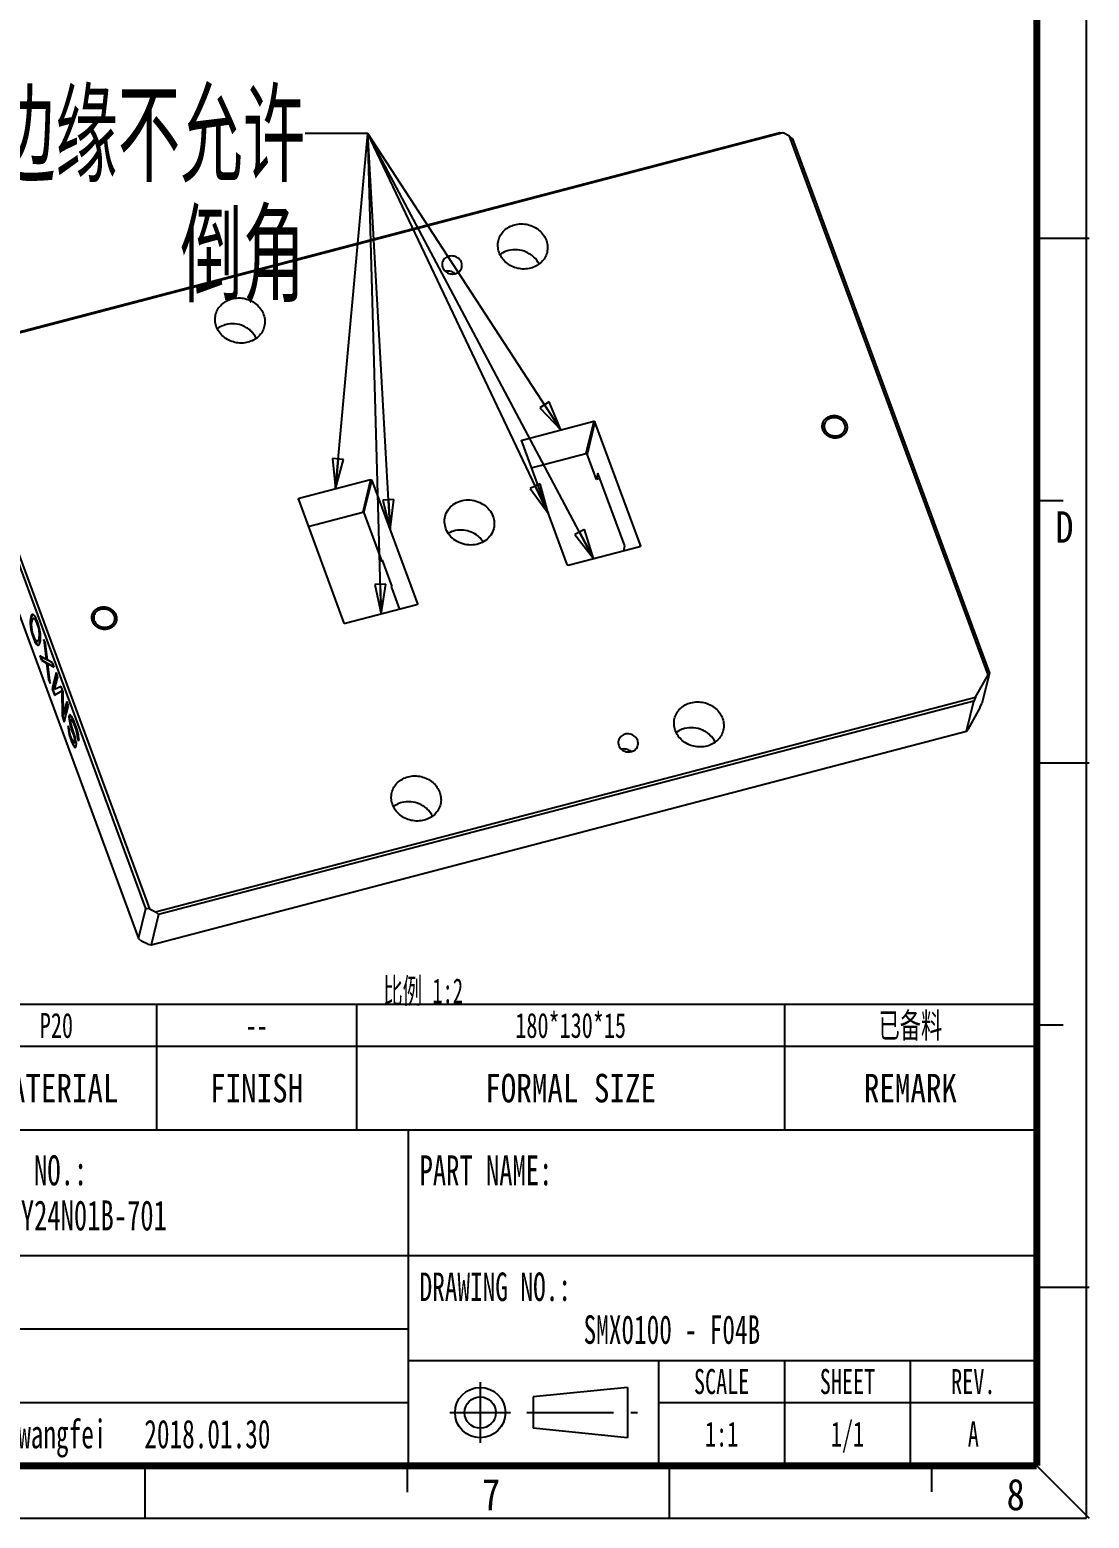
# Model space of a CAD drawing. Header units: millimetres. Extents: x 12 to 416, y 8 to 293.
# Drawn here: x 309.8 to 415.6, y 8.1 to 156.8 of the extents above; entities that cross this region are included whole.
import ezdxf

# ---------------------------------------------------------------- set-up
doc = ezdxf.new("R2010")
doc.units = ezdxf.units.MM
doc.header["$LTSCALE"] = 23.1
doc.linetypes.add('CENTER', pattern=[0.6, 0.375, -0.075, 0.075, -0.075])
doc.layers.get('0').update_dxf_attribs({"linetype": 'CONTINUOUS'})
doc.layers.add('DEFAULT_1', color=7, linetype='CENTER')
doc.layers.add('NOTE', color=7, linetype='CONTINUOUS')
doc.styles.get("Standard").update_dxf_attribs({"font": 'txt', "width": 0.6})
doc.styles.add('TEXTSTYLE_3', font='txt', dxfattribs={"width": 0.65})
doc.styles.add('TEXTSTYLE_4', font='txt', dxfattribs={"width": 0.8})
doc.styles.add('TEXTSTYLE_5', font='txt', dxfattribs={"width": 0.85})
doc.dimstyles.get("Standard").update_dxf_attribs({"dimtxt": 2.5, "dimasz": 3, "dimexe": 1.75, "dimexo": 0.875, "dimtad": 1, "dimdec": 3, "dimzin": 0, "dimdsep": 46, "dimtxsty": 'STANDARD', "dimblk": 'CLOSED', "dimblk1": 'CLOSED', "dimblk2": 'CLOSED', "dimcen": 0.09, "dimadec": 0, "dimazin": 0, "dimtol": 1, "dimtp": 0.001, "dimtm": 0.001, "dimtfac": 1, "dimtdec": 3, "dimtofl": 0, "dimtmove": 0, "dimatfit": 3, "dimldrblk": 'CLOSED', "dimfxl": 1, "dimtolj": 1, "dimtzin": 0, "dimarcsym": 0})

# ---------------------------------------------------------------- blocks, each defined once
blk = doc.blocks.new('*T42')
at = {"color": 2, "linetype": 'Continuous', "const_width": 0.2}
for points in [[(185.555, 46.06), (-0.1, 46.06)], [(0, 0), (0, 46.06)], [(10.58, 33.52), (10.58, 46.06)], [(23.18, 33.52), (23.18, 46.06)], [(66.18, 33.52), (66.18, 46.06)], [(77.58, 0), (77.58, 46.06)], [(97.58, 33.52), (97.58, 46.06)], [(117.58, 33.52), (117.58, 46.06)], [(160.315, 33.52), (160.315, 46.06)], [(185.455, 0), (185.455, 46.06)], [(185.455, 41.87), (0, 41.87)], [(185.455, 33.52), (0, 33.52)], [(30.36, 0), (30.36, 33.52)], [(54.89, 0), (54.89, 33.52)], [(122.72, 0), (122.72, 33.52)], [(77.58, 25.12), (30.36, 25.12)], [(185.455, 20.95), (77.58, 20.95)], [(77.58, 16.79), (30.36, 16.79)], [(122.72, 13.62), (77.58, 13.62)], [(185.455, 10.48), (122.72, 10.48)], [(147.745, 0), (147.745, 10.48)], [(160.315, 0), (160.315, 10.48)], [(172.885, 0), (172.885, 10.48)], [(77.58, 8.4), (30.36, 8.4)], [(122.72, 6.29), (77.58, 6.29)], [(185.455, 6.29), (147.745, 6.29)], [(185.555, 0), (-0.1, 0)]]:
    blk.add_lwpolyline(points, dxfattribs=at)
at = {"layer": 'NOTE', "color": 2, "linetype": 'Continuous', "line_spacing_factor": 0.9}
for s, insert, char_height, width, attachment_point, style in [('1', (5.29, 45.215), 2.5, 3.25, 2, 'TEXTSTYLE_3'), ('F04B', (16.88, 45.215), 2.5, 13, 2, 'TEXTSTYLE_3'), ('母模板', (44.68, 45.215), 2.5, 12, 2, 'TEXTSTYLE_4'), ('1', (71.88, 45.215), 2.5, 3.25, 2, 'TEXTSTYLE_3'), ('P20', (87.58, 45.215), 2.5, 9.75, 2, 'TEXTSTYLE_3'), ('180*130*15', (138.9475, 45.215), 2.5, 32.5, 2, 'TEXTSTYLE_3'), ('已备料 ', (172.885, 45.215), 2.5, 13, 2, 'TEXTSTYLE_3'), ('--', (107.58, 45.215), 2.5, 6.5, 2, 'TEXTSTYLE_3'), ('IT.', (5.29, 39.12), 2.85, 13.68, 2, 'TEXTSTYLE_4'), ('NO.', (16.88, 39.12), 2.85, 13.68, 2, 'TEXTSTYLE_4'), ('WORKPIECE NAME', (44.68, 39.12), 2.85, 63.84, 2, 'TEXTSTYLE_4'), ('QTY', (71.88, 39.12), 2.85, 13.68, 2, 'TEXTSTYLE_4'), ('MATERIAL', (87.58, 39.12), 2.85, 36.48, 2, 'TEXTSTYLE_4'), ('FINISH', (107.58, 39.12), 2.85, 27.36, 2, 'TEXTSTYLE_4'), ('FORMAL SIZE', (138.9475, 39.12), 2.85, 50.16, 2, 'TEXTSTYLE_4'), ('REMARK', (172.885, 39.12), 2.85, 27.36, 2, 'TEXTSTYLE_4'), ('PART NO.:\\P    Y24N01B-701 ', (78.7175, 30.985), 3, 62.4, 1, 'TEXTSTYLE_3'), ('PART NAME:  \\P    ', (123.8575, 30.985), 3, 46.8, 1, 'TEXTSTYLE_3'), ('APPD:  ', (78.7175, 18.535), 2.5, 22.75, 1, 'TEXTSTYLE_3'), ('DRAWING NO.:\\P             SMX0100 - F04B', (123.8575, 19.2775), 2.85, 100.035, 1, 'TEXTSTYLE_3'), (' \\P \\P \\P \\P \\P \\P \\P \\P \\PTHESE DRAWINGS AND SPECIFICATIONS\\P       ARE THE PROPERTY OF\\P      AMPHENOL CORPORATION\\P  AND SHALL NOT BE REPRODUCED OR\\P COPIED OR USED AS THE BASIS FOR\\PTHE MANUFACTURE OR SALE OF APPARATUS\\PWITHOUT THE WRITTEN PERMISSION OF\\P      AMPHENOL CORPORATION. ', (1.1375, 31.77), 1.2, 56.16, 1, 'TEXTSTYLE_3'), ('CHKD:', (78.7175, 11.205), 2.5, 16.25, 1, 'TEXTSTYLE_3'), ('SCALE', (154.03, 9.635), 2.5, 16.25, 2, 'TEXTSTYLE_3'), ('SHEET', (166.6, 9.635), 2.5, 16.25, 2, 'TEXTSTYLE_3'), ('REV.', (179.17, 9.635), 2.5, 13, 2, 'TEXTSTYLE_3'), ('DR: wangfei   2018.01.30', (78.7175, 4.57), 2.85, 88.92, 1, 'TEXTSTYLE_3'), ('1/1', (166.6, 4.395), 2.5, 9.75, 2, 'TEXTSTYLE_3'), ('1:1', (154.03, 4.395), 2.5, 9.75, 2, 'TEXTSTYLE_3'), ('A', (179.17, 4.395), 2.5, 3.25, 2, 'TEXTSTYLE_3')]:
    blk.add_mtext(s, dxfattribs=dict(at, insert=insert, char_height=char_height, width=width, attachment_point=attachment_point, style=style))
blk = doc.blocks.new('_CLOSED')
at = {"color": 0, "linetype": 'ByBlock'}
for p, q in [((0, 0), (-1, 0.183)), ((-1, 0.183), (-1, -0.183)), ((-1, -0.183), (0, 0)), ((-1, 0), (0, 0))]:
    blk.add_line(p, q, dxfattribs=at)

msp = doc.modelspace()

# ---------------------------------------------------------------- linework, layer by layer
at = {"color": 7, "linetype": 'Continuous'}
for p, q in [((415.3445, 8.0571), (415.3445, 293.0561)), ((385.0382, 146.4414), (301.7155, 124.6176)), ((301.8444, 124.7886), (384.6964, 146.4891)), ((384.6964, 146.4891), (385.0382, 146.4414)), ((385.669, 146.1307), (385.0382, 146.4414)), ((405.5064, 92.3066), (385.669, 146.1307)), ((385.669, 146.1307), (385.9579, 145.8676)), ((385.9579, 145.8676), (405.6353, 92.4776)), ((415.6072, 135.8892), (410.3683, 135.8892)), ((321.3802, 68.9817), (301.2228, 123.6738)), ((301.4047, 124.0602), (321.722, 68.934)), ((300.4819, 120.6586), (320.6393, 65.9665)), ((358.9569, 115.7643), (366.1123, 117.6384)), ((366.1123, 117.6384), (365.3185, 114.4079)), ((366.2385, 117.5763), (365.4446, 114.3457)), ((370.7819, 105.2489), (366.2385, 117.5763)), ((358.8948, 115.6528), (358.8918, 115.7013)), ((358.8948, 115.6528), (363.4382, 103.3254)), ((358.9156, 115.5963), (358.9569, 115.7643)), ((359.8787, 112.9831), (365.3185, 114.4079)), ((366.3725, 111.8281), (365.4446, 114.3457)), ((343.8267, 111.8014), (336.6713, 109.9273)), ((343.8267, 111.8014), (343.0328, 108.5708)), ((343.159, 108.5087), (343.9528, 111.7393)), ((343.9528, 111.7393), (348.4962, 99.4118)), ((366.5313, 112.4743), (366.3725, 111.8281)), ((366.7345, 111.923), (366.3725, 111.8281)), ((369.2189, 105.1821), (366.5313, 112.4743)), ((336.6091, 109.8158), (336.6062, 109.8642)), ((336.6091, 109.8158), (341.1525, 97.4884)), ((336.63, 109.7592), (336.6713, 109.9273)), ((337.5931, 107.1461), (343.0328, 108.5708)), ((412.9878, 109.6945), (410.3683, 109.6945)), ((343.159, 108.5087), (344.9507, 103.6471)), ((363.5643, 103.2632), (370.7197, 105.1374)), ((369.1039, 104.7142), (369.2189, 105.1821)), ((370.76, 105.16), (370.7819, 105.2489)), ((370.7819, 105.2489), (370.7848, 105.2004)), ((344.9507, 103.6471), (344.9772, 103.7548)), ((345.0019, 103.6605), (344.9507, 103.6471)), ((344.9772, 103.7548), (345.9371, 101.1504)), ((345.9106, 101.0428), (345.9371, 101.1504)), ((345.9106, 101.0428), (346.7184, 98.851)), ((309.9213, 98.1963), (309.8443, 97.8829)), ((309.9684, 98.2086), (309.8914, 97.8952)), ((309.9895, 98.3017), (309.9213, 98.1963)), ((309.9213, 98.1963), (309.9684, 98.2086)), ((310.0365, 98.314), (309.9684, 98.2086)), ((310.0405, 98.3375), (309.9895, 98.3017)), ((310.0502, 98.3236), (310.0365, 98.314)), ((310.1254, 98.3393), (310.0405, 98.3375)), ((310.227, 98.2376), (310.1254, 98.3393)), ((310.3793, 97.9985), (310.227, 98.2376)), ((348.4341, 99.3003), (341.2787, 97.4262)), ((348.4962, 99.4118), (348.4744, 99.323)), ((348.4962, 99.4118), (348.4992, 99.3634)), ((309.8269, 97.64), (309.8265, 97.4668)), ((309.8265, 97.4668), (309.8736, 97.4791)), ((309.8265, 97.4668), (309.8429, 97.19)), ((309.8443, 97.8829), (309.8269, 97.64)), ((309.8269, 97.64), (309.8739, 97.6523)), ((309.8429, 97.19), (309.89, 97.2024)), ((309.8429, 97.19), (309.8933, 96.8794)), ((309.8443, 97.8829), (309.8914, 97.8952)), ((309.8739, 97.6523), (309.8736, 97.4791)), ((309.8736, 97.4791), (309.89, 97.2024)), ((309.8914, 97.8952), (309.8739, 97.6523)), ((309.89, 97.2024), (309.9403, 96.8917)), ((309.8933, 96.8794), (309.9403, 96.8917)), ((309.8933, 96.8794), (309.9942, 96.4313)), ((309.9403, 96.8917), (310.0413, 96.4436)), ((309.9535, 97.2964), (309.9795, 97.5741)), ((310.0035, 96.8125), (309.9535, 97.2964)), ((309.9795, 97.5741), (310.0394, 97.8178)), ((310.0623, 96.5367), (310.0035, 96.8125)), ((310.0394, 97.8178), (310.1161, 97.9581)), ((310.1161, 97.9581), (310.1632, 97.9704)), ((310.1161, 97.9581), (310.2688, 97.8921)), ((310.1632, 97.9704), (310.3158, 97.9045)), ((310.2688, 97.8921), (310.3158, 97.9045)), ((310.2688, 97.8921), (310.3619, 97.7556)), ((310.3158, 97.9045), (310.409, 97.7679)), ((310.3619, 97.7556), (310.409, 97.7679)), ((310.3619, 97.7556), (310.4971, 97.4468)), ((310.5399, 97.6209), (310.3793, 97.9985)), ((310.409, 97.7679), (310.5442, 97.4591)), ((310.4971, 97.4468), (310.5442, 97.4591)), ((310.4971, 97.4468), (310.6152, 97.0683)), ((310.6833, 97.1737), (310.5399, 97.6209)), ((310.5442, 97.4591), (310.6623, 97.0807)), ((310.6152, 97.0683), (310.6623, 97.0807)), ((310.6152, 97.0683), (310.6741, 96.7925)), ((310.6623, 97.0807), (310.7211, 96.8048)), ((310.6741, 96.7925), (310.7211, 96.8048)), ((310.6741, 96.7925), (310.724, 96.3086)), ((310.7843, 96.7256), (310.6833, 97.1737)), ((310.7211, 96.8048), (310.7711, 96.321)), ((310.8346, 96.415), (310.7843, 96.7256)), ((309.9942, 96.4313), (310.0413, 96.4436)), ((309.9942, 96.4313), (310.1376, 95.9841)), ((310.0413, 96.4436), (310.1847, 95.9964)), ((310.1804, 96.1582), (310.0623, 96.5367)), ((310.1376, 95.9841), (310.1847, 95.9964)), ((310.1376, 95.9841), (310.2982, 95.6066)), ((310.3156, 95.8494), (310.1804, 96.1582)), ((310.1847, 95.9964), (310.3453, 95.6189)), ((310.2982, 95.6066), (310.3453, 95.6189)), ((310.2982, 95.6066), (310.4505, 95.3674)), ((310.4088, 95.7129), (310.3156, 95.8494)), ((310.3453, 95.6189), (310.4976, 95.3797)), ((310.5614, 95.6469), (310.4088, 95.7129)), ((310.4505, 95.3674), (310.4976, 95.3797)), ((310.4505, 95.3674), (310.5522, 95.2657)), ((310.4976, 95.3797), (310.5993, 95.278)), ((310.5522, 95.2657), (310.6371, 95.2675)), ((310.6381, 95.7872), (310.5614, 95.6469)), ((310.5614, 95.6469), (310.6085, 95.6593)), ((310.5993, 95.278), (310.6368, 95.2788)), ((310.6852, 95.7995), (310.6085, 95.6593)), ((310.6371, 95.2675), (310.6881, 95.3033)), ((310.698, 96.0309), (310.6381, 95.7872)), ((310.6381, 95.7872), (310.6852, 95.7995)), ((310.7451, 96.0433), (310.6852, 95.7995)), ((310.6881, 95.3033), (310.7562, 95.4087)), ((310.724, 96.3086), (310.698, 96.0309)), ((310.698, 96.0309), (310.7451, 96.0433)), ((310.724, 96.3086), (310.7711, 96.321)), ((310.7711, 96.321), (310.7451, 96.0433)), ((310.7562, 95.4087), (310.8332, 95.7221)), ((310.8332, 95.7221), (310.8507, 95.965)), ((310.851, 96.1382), (310.8346, 96.415)), ((310.8507, 95.965), (310.851, 96.1382)), ((311.3504, 95.4217), (311.1985, 95.834)), ((311.1985, 95.834), (311.4237, 93.8298)), ((311.2682, 95.6449), (311.4708, 93.8422)), ((311.5425, 93.7978), (311.3504, 95.4217)), ((310.7962, 94.1972), (310.9482, 93.7848)), ((311.4237, 93.8298), (310.7962, 94.1972)), ((310.8621, 94.1587), (310.9953, 93.7972)), ((310.9482, 93.7848), (310.9953, 93.7972)), ((310.9482, 93.7848), (311.4654, 93.4843)), ((310.9953, 93.7972), (311.5125, 93.4967)), ((311.4237, 93.8298), (311.4708, 93.8422)), ((312.0597, 93.4973), (311.5425, 93.7978)), ((311.4654, 93.4843), (311.5125, 93.4967)), ((311.4654, 93.4843), (311.6575, 91.8605)), ((311.5125, 93.4967), (311.7045, 91.8728)), ((311.5757, 93.4175), (311.6227, 93.4298)), ((311.8094, 91.4481), (311.5757, 93.4175)), ((311.5757, 93.4175), (312.2117, 93.0849)), ((311.6227, 93.4298), (312.1948, 93.1307)), ((312.4143, 92.5351), (312.0121, 90.8983)), ((312.4407, 92.4634), (312.0591, 90.9106)), ((312.2117, 93.0849), (312.0597, 93.4973)), ((312.5663, 92.1228), (312.4143, 92.5351)), ((404.2633, 90.0772), (405.5064, 92.3066)), ((405.6353, 92.4776), (404.8944, 89.4624)), ((405.6353, 92.4776), (405.5064, 92.3066)), ((311.6575, 91.8605), (311.7045, 91.8728)), ((311.6575, 91.8605), (311.8094, 91.4481)), ((311.7045, 91.8728), (311.7849, 91.6547)), ((312.0121, 90.8983), (312.0591, 90.9106)), ((312.0121, 90.8983), (312.24, 90.2798)), ((312.0591, 90.9106), (312.2825, 90.3046)), ((312.24, 90.2798), (312.9794, 90.7116)), ((312.2496, 90.8342), (312.5663, 92.1228)), ((312.9209, 91.1606), (312.2496, 90.8342)), ((313.1235, 90.6108), (312.9209, 91.1606)), ((312.9794, 90.7116), (313.0265, 90.7239)), ((312.9794, 90.7116), (312.9999, 88.2179)), ((313.0265, 90.7239), (313.047, 88.2303)), ((313.1615, 88.36), (313.1235, 90.6108)), ((313.4782, 89.6486), (313.1615, 88.36)), ((313.5046, 89.5769), (313.2086, 88.3724)), ((313.2279, 87.5994), (313.6301, 89.2362)), ((313.6301, 89.2362), (313.4782, 89.6486)), ((322.3528, 68.6232), (404.2633, 90.0772)), ((404.0814, 89.6908), (322.6417, 68.3602)), ((403.3405, 86.6756), (404.0814, 89.6908)), ((404.2633, 90.0772), (404.0814, 89.6908)), ((404.7125, 89.076), (404.8944, 89.4624)), ((312.9999, 88.2179), (313.047, 88.2303)), ((312.9999, 88.2179), (313.2279, 87.5994)), ((313.047, 88.2303), (313.2486, 87.6834)), ((313.1615, 88.36), (313.2086, 88.3724)), ((313.7386, 88.3033), (313.6959, 88.1292)), ((313.6959, 88.1292), (313.7429, 88.1415)), ((313.6959, 88.1292), (313.7123, 87.8524)), ((313.7123, 87.8524), (313.7594, 87.8648)), ((313.7123, 87.8524), (313.7794, 87.4382)), ((313.8235, 88.3052), (313.7386, 88.3033)), ((313.7802, 88.2931), (313.7429, 88.1415)), ((313.7429, 88.1415), (313.7594, 87.8648)), ((313.7594, 87.8648), (313.8264, 87.4506)), ((313.9591, 88.1696), (313.8235, 88.3052)), ((313.8564, 87.7517), (313.8821, 87.8561)), ((313.8814, 87.5097), (313.8564, 87.7517)), ((313.8821, 87.8561), (313.9291, 87.8685)), ((313.8821, 87.8561), (313.9584, 87.8232)), ((313.9291, 87.8685), (314.0055, 87.8355)), ((313.9584, 87.8232), (314.0055, 87.8355)), ((313.9584, 87.8232), (314.0515, 87.6866)), ((314.0775, 87.9643), (313.9591, 88.1696)), ((314.0055, 87.8355), (314.0986, 87.699)), ((314.2127, 87.6555), (314.0775, 87.9643)), ((404.7125, 89.076), (403.4694, 86.8466)), ((313.6007, 87.2265), (313.6003, 87.0533)), ((313.6003, 87.0533), (313.6474, 87.0656)), ((313.6003, 87.0533), (313.6421, 86.7078)), ((313.7527, 86.8141), (313.6007, 87.2265)), ((313.6421, 86.7078), (313.6892, 86.7201)), ((313.6421, 86.7078), (313.7177, 86.3284)), ((313.6475, 87.0995), (313.6474, 87.0656)), ((313.6474, 87.0656), (313.6892, 86.7201)), ((313.6892, 86.7201), (313.7648, 86.3408)), ((313.7177, 86.3284), (313.7648, 86.3408)), ((313.7177, 86.3284), (313.8358, 85.95)), ((313.7609, 86.6758), (313.7527, 86.8141)), ((313.7944, 86.4687), (313.7609, 86.6758)), ((313.7648, 86.3408), (313.8829, 85.9623)), ((313.7794, 87.4382), (313.8264, 87.4506)), ((313.7794, 87.4382), (313.8636, 87.0937)), ((313.8619, 86.2276), (313.7944, 86.4687)), ((313.8264, 87.4506), (313.9106, 87.106)), ((313.8636, 87.0937), (313.9106, 87.106)), ((313.8636, 87.0937), (313.9817, 86.7152)), ((313.9403, 87.2339), (313.8814, 87.5097)), ((313.9106, 87.106), (314.0287, 86.7275)), ((314.033, 86.9242), (313.9403, 87.2339)), ((313.9817, 86.7152), (314.0287, 86.7275)), ((313.9817, 86.7152), (314.1336, 86.3028)), ((314.0287, 86.7275), (314.1807, 86.3152)), ((314.185, 86.5118), (314.033, 86.9242)), ((314.0515, 87.6866), (314.0986, 87.699)), ((314.0515, 87.6866), (314.1614, 87.4466)), ((314.0986, 87.699), (314.2085, 87.4589)), ((314.1336, 86.3028), (314.1807, 86.3152)), ((314.1336, 86.3028), (314.2011, 86.0618)), ((314.1614, 87.4466), (314.2085, 87.4589)), ((314.1614, 87.4466), (314.364, 86.8967)), ((314.1807, 86.3152), (314.2482, 86.0742)), ((314.2778, 86.2021), (314.185, 86.5118)), ((314.2085, 87.4589), (314.4111, 86.9091)), ((314.4154, 87.1057), (314.2127, 87.6555)), ((314.364, 86.8967), (314.4111, 86.9091)), ((314.364, 86.8967), (314.4568, 86.587)), ((314.4111, 86.9091), (314.5039, 86.5993)), ((314.5335, 86.7272), (314.4154, 87.1057)), ((314.4568, 86.587), (314.5039, 86.5993)), ((314.4568, 86.587), (314.5071, 86.2764)), ((314.5039, 86.5993), (314.5542, 86.2887)), ((314.5071, 86.2764), (314.5068, 86.1031)), ((314.5071, 86.2764), (314.5542, 86.2887)), ((314.6344, 86.2791), (314.5335, 86.7272)), ((314.5542, 86.2887), (314.5538, 86.1155)), ((314.6676, 85.8988), (314.6344, 86.2791)), ((321.9007, 65.345), (403.3405, 86.6756)), ((403.3405, 86.6756), (403.4694, 86.8466)), ((313.8358, 85.95), (313.8829, 85.9623)), ((313.8358, 85.95), (313.9625, 85.6063)), ((314.0138, 85.8153), (313.8619, 86.2276)), ((313.8829, 85.9623), (314.0096, 85.6187)), ((313.9625, 85.6063), (314.0096, 85.6187)), ((313.9625, 85.6063), (314.0724, 85.3662)), ((314.0096, 85.6187), (314.1194, 85.3786)), ((314.0984, 85.6439), (314.0138, 85.8153)), ((314.0724, 85.3662), (314.1194, 85.3786)), ((314.0724, 85.3662), (314.1908, 85.161)), ((314.1915, 85.5074), (314.0984, 85.6439)), ((314.1194, 85.3786), (314.2379, 85.1733)), ((314.1908, 85.161), (314.2379, 85.1733)), ((314.1908, 85.161), (314.3264, 85.0254)), ((314.2425, 85.5432), (314.1915, 85.5074)), ((314.2011, 86.0618), (314.2482, 86.0742)), ((314.2011, 86.0618), (314.26, 85.786)), ((314.2379, 85.1733), (314.3505, 85.0606)), ((314.2896, 85.5555), (314.2386, 85.5197)), ((314.2596, 85.6128), (314.2425, 85.5432)), ((314.2425, 85.5432), (314.2896, 85.5555)), ((314.2482, 86.0742), (314.307, 85.7983)), ((314.26, 85.786), (314.2596, 85.6128)), ((314.2596, 85.6128), (314.3067, 85.6251)), ((314.26, 85.786), (314.307, 85.7983)), ((314.362, 85.8575), (314.2778, 86.2021)), ((314.3067, 85.6251), (314.2896, 85.5555)), ((314.307, 85.7983), (314.3067, 85.6251)), ((314.3264, 85.0254), (314.3859, 85.096)), ((314.429, 85.4433), (314.362, 85.8575)), ((314.3859, 85.096), (314.4201, 85.2353)), ((314.4201, 85.2353), (314.429, 85.4433)), ((314.5068, 86.1031), (314.5538, 86.1155)), ((314.5068, 86.1031), (314.6587, 85.6908)), ((314.5538, 86.1155), (314.6641, 85.8163)), ((314.6587, 85.6908), (314.6676, 85.8988)), ((415.6072, 83.4997), (410.3683, 83.4997)), ((320.6393, 65.9665), (321.3802, 68.9817)), ((321.722, 68.934), (321.3802, 68.9817)), ((321.722, 68.934), (322.3528, 68.6232)), ((322.6417, 68.3602), (322.3528, 68.6232)), ((322.6417, 68.3602), (321.9007, 65.345)), ((320.6393, 65.9665), (320.9282, 65.7034)), ((321.5589, 65.3926), (320.9282, 65.7034)), ((321.5589, 65.3926), (321.9007, 65.345)), ((412.9878, 57.305), (410.3683, 57.305)), ((415.6072, 31.1103), (410.3683, 31.1103)), ((321.3062, 8.0589), (321.3062, 13.2978)), ((347.5009, 10.6754), (347.5009, 13.2948)), ((373.6957, 8.0589), (373.6957, 13.2978)), ((399.8904, 10.6784), (399.8904, 13.2978)), ((410.3683, 13.2978), (415.6072, 8.0589)), ((12.216, 8.0571), (415.3445, 8.0571))]:
    msp.add_line(p, q, dxfattribs=at)
at = {"color": 1, "linetype": 'Continuous'}
for p, q in [((369.4843, 21.1303), (360.0542, 20.1873)), ((369.4843, 21.1303), (369.4843, 16.1009)), ((360.0542, 20.1873), (360.0542, 17.0439)), ((369.4843, 16.1009), (360.0542, 17.0439))]:
    msp.add_line(p, q, dxfattribs=at)
at = {"color": 7, "linetype": 'Continuous', "const_width": 0.7}
for points in [[(410.3683, 13.2978), (410.3683, 287.8187)], [(17.4472, 13.2978), (410.3683, 13.2978)]]:
    msp.add_lwpolyline(points, dxfattribs=at)
at = {"color": 1, "linetype": 'Continuous'}
for radius in [2.5147, 1.5717]:
    msp.add_circle((354.7699, 18.6156), radius, dxfattribs=at)
at = {"color": 7, "linetype": 'Continuous'}
for centre, radius, start, end in [((351.5666, 131.5907), 1.0511, 49.546968, 55.589537), ((352.9206, 104.1458), 2.5997, 49.961031, 51.20703), ((352.9345, 104.1623), 2.5781, 47.561565, 49.961645), ((369.1643, 83.8435), 1.0511, 49.546968, 55.589537)]:
    msp.add_arc(centre, radius, start, end, dxfattribs=at)
for points, knots in [([(356.5913, 135.7009), (356.6369, 135.8869), (356.784, 136.2505), (357.1514, 136.7155), (357.6402, 137.0731), (358.021, 137.2232), (358.2193, 137.2752)], [0, 0, 0, 0, 0.24235105, 0.48836522, 0.7406397, 1, 1, 1, 1]), ([(358.2193, 137.2752), (358.6374, 137.3847), (359.3221, 137.3881), (360.1438, 137.0915), (360.6904, 136.7313), (361.1223, 136.2579), (361.41, 135.7024), (361.5314, 135.1032), (361.4941, 134.7004), (361.447, 134.5088)], [0, 0, 0, 0, 0.25675033, 0.38706314, 0.51575812, 0.64151415, 0.76373977, 0.88280424, 1, 1, 1, 1]), ([(359.819, 132.9345), (359.4009, 132.825), (358.7162, 132.8216), (357.8945, 133.1182), (357.3479, 133.4784), (356.916, 133.9518), (356.6283, 134.5073), (356.5069, 135.1064), (356.5442, 135.5093), (356.5913, 135.7009)], [0, 0, 0, 0, 0.25675033, 0.38706314, 0.51575812, 0.64151415, 0.76373977, 0.88280424, 1, 1, 1, 1]), ([(351.6379, 134.1235), (351.4828, 134.0829), (351.192, 133.9293), (351.0234, 133.6427), (350.9869, 133.4944)], [0, 0, 0, 0, 0.51209336, 1, 1, 1, 1]), ([(352.9289, 133.0163), (352.9478, 133.093), (352.9629, 133.2541), (352.9144, 133.4939), (352.7994, 133.7163), (352.568, 133.9701), (352.1668, 134.1701), (351.8052, 134.1673), (351.6379, 134.1235)], [0, 0, 0, 0, 0.11741439, 0.23670188, 0.3591554, 0.48514263, 0.74275371, 1, 1, 1, 1]), ([(357.5842, 134.6907), (357.5091, 134.671), (357.2175, 134.5804), (356.9422, 134.4355), (356.7589, 134.3004)], [0, 0, 0, 0, 0.25400916, 1, 1, 1, 1]), ([(360.648, 133.3466), (360.5202, 133.608), (360.2468, 133.9701), (359.7784, 134.3367), (359.2422, 134.6272), (358.4934, 134.8175), (357.8757, 134.767), (357.5842, 134.6907)], [0, 0, 0, 0, 0.24258143, 0.36770418, 0.49442668, 0.74875661, 1, 1, 1, 1]), ([(361.447, 134.5088), (361.4014, 134.3228), (361.2543, 133.9592), (360.8868, 133.4942), (360.3981, 133.1366), (360.0173, 132.9865), (359.819, 132.9345)], [0, 0, 0, 0, 0.24235105, 0.48836522, 0.7406397, 1, 1, 1, 1]), ([(350.9869, 133.4944), (350.968, 133.4178), (350.9529, 133.2566), (351.0014, 133.0168), (351.1164, 132.7945), (351.3478, 132.5406), (351.749, 132.3406), (352.1105, 132.3434), (352.2779, 132.3872)], [0, 0, 0, 0, 0.11741439, 0.23670188, 0.3591554, 0.48514263, 0.74275371, 1, 1, 1, 1]), ([(352.1606, 132.4578), (352.0377, 132.5421), (351.7545, 132.6599), (351.4476, 132.6569), (351.3028, 132.6245)], [0, 0, 0, 0, 0.50106389, 1, 1, 1, 1]), ([(352.2779, 132.3872), (352.433, 132.4279), (352.7238, 132.5814), (352.8924, 132.868), (352.9289, 133.0163)], [0, 0, 0, 0, 0.51209336, 1, 1, 1, 1]), ([(328.3462, 128.303), (328.3919, 128.489), (328.539, 128.8526), (328.9064, 129.3176), (329.3952, 129.6752), (329.7759, 129.8253), (329.9742, 129.8773)], [0, 0, 0, 0, 0.24235105, 0.48836522, 0.7406397, 1, 1, 1, 1]), ([(329.9742, 129.8773), (330.3924, 129.9868), (331.0771, 129.9902), (331.8988, 129.6936), (332.4453, 129.3334), (332.8773, 128.86), (333.165, 128.3045), (333.2864, 127.7053), (333.2491, 127.3025), (333.202, 127.1109)], [0, 0, 0, 0, 0.25675033, 0.38706314, 0.51575812, 0.64151415, 0.76373977, 0.88280424, 1, 1, 1, 1]), ([(331.574, 125.5366), (331.1559, 125.4271), (330.4712, 125.4237), (329.6495, 125.7203), (329.1029, 126.0805), (328.671, 126.5539), (328.3833, 127.1094), (328.2619, 127.7085), (328.2992, 128.1114), (328.3462, 128.303)], [0, 0, 0, 0, 0.25675033, 0.38706314, 0.51575812, 0.64151415, 0.76373977, 0.88280424, 1, 1, 1, 1]), ([(329.3392, 127.2928), (329.2641, 127.2731), (328.9725, 127.1824), (328.6972, 127.0376), (328.5139, 126.9025)], [0, 0, 0, 0, 0.25400916, 1, 1, 1, 1]), ([(332.403, 125.9487), (332.2752, 126.2101), (332.0018, 126.5721), (331.5334, 126.9388), (330.9971, 127.2293), (330.2484, 127.4196), (329.6307, 127.3691), (329.3392, 127.2928)], [0, 0, 0, 0, 0.24258143, 0.36770418, 0.49442668, 0.74875661, 1, 1, 1, 1]), ([(333.202, 127.1109), (333.1564, 126.9249), (333.0093, 126.5613), (332.6418, 126.0962), (332.1531, 125.7386), (331.7723, 125.5885), (331.574, 125.5366)], [0, 0, 0, 0, 0.24235105, 0.48836522, 0.7406397, 1, 1, 1, 1]), ([(366.1123, 117.6384), (366.1369, 117.6449), (366.1915, 117.6396), (366.23, 117.5994), (366.2385, 117.5763)], [0, 0, 0, 0, 0.50837456, 1, 1, 1, 1]), ([(389.1346, 117.1252), (389.1373, 117.1524), (389.142, 117.2068), (389.1498, 117.2677), (389.1515, 117.3088), (389.1609, 117.3351), (389.1756, 117.3813), (389.1947, 117.4334), (389.209, 117.4874), (389.2391, 117.5348), (389.2757, 117.5943), (389.3093, 117.656), (389.3507, 117.6957), (389.3797, 117.7268), (389.4097, 117.7572), (389.4473, 117.8), (389.5097, 117.8386), (389.5693, 117.8796), (389.6169, 117.9132), (389.6723, 117.933), (389.7253, 117.9568), (389.7727, 117.9761), (389.7993, 117.9879), (389.8448, 117.9952), (389.8959, 118.0076), (389.9555, 118.0187), (389.9994, 118.031), (390.046, 118.0288), (390.1072, 118.0312), (390.1609, 118.0303), (390.2071, 118.0333), (390.2375, 118.0277), (390.291, 118.0194), (390.3517, 118.0078), (390.4135, 118.0006), (390.4714, 117.9786), (390.544, 117.9525), (390.6321, 117.9227), (390.6963, 117.8802), (390.749, 117.8494), (390.8035, 117.8198), (390.8574, 117.7692), (390.9136, 117.7208), (390.9591, 117.6825), (390.9933, 117.6338), (391.0308, 117.5881), (391.0622, 117.547), (391.0809, 117.5239), (391.0983, 117.4836), (391.1289, 117.4256), (391.1543, 117.373), (391.1672, 117.3469)], [0, 0, 0, 0, 0.03125, 0.0625, 0.0703125, 0.078125, 0.09375, 0.125, 0.140625, 0.15625, 0.1875, 0.21875, 0.234375, 0.25, 0.265625, 0.28125, 0.3125, 0.34375, 0.359375, 0.375, 0.40625, 0.421875, 0.4296875, 0.4375, 0.46875, 0.484375, 0.5, 0.515625, 0.53125, 0.5625, 0.5703125, 0.578125, 0.59375, 0.625, 0.640625, 0.65625, 0.6875, 0.71875, 0.75, 0.765625, 0.78125, 0.8125, 0.84375, 0.859375, 0.875, 0.90625, 0.921875, 0.9296875, 0.9375, 0.96875, 1, 1, 1, 1]), ([(389.8427, 117.9995), (389.6798, 117.9568), (389.3745, 117.7956), (389.1974, 117.4947), (389.1591, 117.339)], [0, 0, 0, 0, 0.51209336, 1, 1, 1, 1]), ([(391.1672, 117.3469), (391.1226, 117.468), (390.978, 117.6975), (390.6484, 117.9382), (390.2511, 118.0531), (389.9733, 118.0337), (389.8427, 117.9995)], [0, 0, 0, 0, 0.24133075, 0.49219068, 0.74750478, 1, 1, 1, 1]), ([(389.1591, 117.339), (389.1387, 117.2561), (389.1231, 117.0815), (389.16, 116.9105), (389.1901, 116.829)], [0, 0, 0, 0, 0.49582187, 1, 1, 1, 1]), ([(389.1901, 116.829), (389.2347, 116.708), (389.3793, 116.4784), (389.7089, 116.2377), (390.1062, 116.1228), (390.384, 116.1422), (390.5146, 116.1764)], [0, 0, 0, 0, 0.24133075, 0.49219068, 0.74750478, 1, 1, 1, 1]), ([(390.5146, 116.1764), (390.6774, 116.2191), (390.9828, 116.3803), (391.1599, 116.6812), (391.1982, 116.837)], [0, 0, 0, 0, 0.51209336, 1, 1, 1, 1]), ([(358.8918, 115.7013), (358.8972, 115.7235), (358.92, 115.751), (358.949, 115.7622), (358.9569, 115.7643)], [0, 0, 0, 0, 0.73657499, 1, 1, 1, 1]), ([(365.4446, 114.3457), (365.4361, 114.3688), (365.3977, 114.409), (365.3431, 114.4143), (365.3185, 114.4079)], [0, 0, 0, 0, 0.49162544, 1, 1, 1, 1]), ([(343.8267, 111.8014), (343.8513, 111.8079), (343.9059, 111.8025), (343.9443, 111.7624), (343.9528, 111.7393)], [0, 0, 0, 0, 0.50837206, 1, 1, 1, 1]), ([(336.6061, 109.8643), (336.6115, 109.8865), (336.6343, 109.914), (336.6634, 109.9252), (336.6713, 109.9273)], [0, 0, 0, 0, 0.73659429, 1, 1, 1, 1]), ([(343.159, 108.5087), (343.1504, 108.5318), (343.112, 108.5719), (343.0574, 108.5773), (343.0328, 108.5708)], [0, 0, 0, 0, 0.49162448, 1, 1, 1, 1]), ([(351.2677, 108.1286), (351.3255, 108.3638), (351.5319, 108.8221), (352.0673, 109.3626), (352.7689, 109.7086), (353.562, 109.828), (354.3668, 109.7118), (355.1032, 109.3721), (355.6972, 108.8426), (355.9615, 108.3868), (356.0493, 108.1488)], [0, 0, 0, 0, 0.11732776, 0.23737247, 0.3616316, 0.48982572, 0.62016329, 0.75007869, 0.87713753, 1, 1, 1, 1]), ([(351.3417, 106.9158), (351.2703, 107.1096), (351.1824, 107.5163), (351.2192, 107.9314), (351.2677, 108.1286)], [0, 0, 0, 0, 0.50418945, 1, 1, 1, 1]), ([(356.0493, 108.1488), (356.1207, 107.9551), (356.2086, 107.5483), (356.1718, 107.1332), (356.1233, 106.9361)], [0, 0, 0, 0, 0.50418945, 1, 1, 1, 1]), ([(356.1233, 106.9361), (356.0655, 106.7009), (355.8591, 106.2426), (355.3237, 105.7021), (354.6221, 105.356), (353.829, 105.2367), (353.0242, 105.3528), (352.2878, 105.6925), (351.6938, 106.222), (351.4295, 106.6779), (351.3417, 106.9158)], [0, 0, 0, 0, 0.11732776, 0.23737247, 0.3616316, 0.48982572, 0.62016329, 0.75007869, 0.87713753, 1, 1, 1, 1]), ([(354.5493, 106.1721), (354.3443, 106.3369), (353.8798, 106.6073), (353.1007, 106.7979), (352.3062, 106.7623), (351.8082, 106.5841), (351.584, 106.4602)], [0, 0, 0, 0, 0.25103736, 0.50454379, 0.75556366, 1, 1, 1, 1]), ([(355.0745, 105.5962), (355.0466, 105.6388), (354.9283, 105.8073), (354.7884, 105.9605), (354.6742, 106.065)], [0, 0, 0, 0, 0.24785374, 1, 1, 1, 1]), ([(363.5643, 103.2632), (363.5397, 103.2568), (363.4851, 103.2621), (363.4467, 103.3023), (363.4382, 103.3254)], [0, 0, 0, 0, 0.50837206, 1, 1, 1, 1]), ([(316.1928, 98.2277), (316.1724, 98.1448), (316.1568, 97.9703), (316.1938, 97.7992), (316.2238, 97.7178)], [0, 0, 0, 0, 0.49582187, 1, 1, 1, 1]), ([(316.1683, 98.0139), (316.171, 98.0411), (316.1758, 98.0955), (316.1835, 98.1565), (316.1852, 98.1976), (316.1946, 98.2238), (316.2094, 98.27), (316.2284, 98.3221), (316.2428, 98.3761), (316.2729, 98.4235), (316.3094, 98.483), (316.343, 98.5447), (316.3844, 98.5844), (316.4134, 98.6156), (316.4434, 98.646), (316.481, 98.6887), (316.5434, 98.7274), (316.6031, 98.7683), (316.6506, 98.8019), (316.706, 98.8217), (316.7591, 98.8456), (316.8064, 98.8648), (316.8331, 98.8766), (316.8786, 98.8839), (316.9297, 98.8963), (316.9892, 98.9074), (317.0331, 98.9198), (317.0797, 98.9175), (317.1409, 98.9199), (317.1947, 98.9191), (317.2408, 98.9221), (317.2713, 98.9164), (317.3247, 98.9081), (317.3854, 98.8965), (317.4472, 98.8894), (317.5051, 98.8673), (317.5777, 98.8412), (317.6658, 98.8114), (317.73, 98.7689), (317.7828, 98.7381), (317.8372, 98.7086), (317.8911, 98.6579), (317.9473, 98.6095), (317.9929, 98.5713), (318.027, 98.5225), (318.0645, 98.4768), (318.0959, 98.4357), (318.1146, 98.4126), (318.132, 98.3723), (318.1626, 98.3143), (318.188, 98.2618), (318.2009, 98.2356)], [0, 0, 0, 0, 0.03125, 0.0625, 0.0703125, 0.078125, 0.09375, 0.125, 0.140625, 0.15625, 0.1875, 0.21875, 0.234375, 0.25, 0.265625, 0.28125, 0.3125, 0.34375, 0.359375, 0.375, 0.40625, 0.421875, 0.4296875, 0.4375, 0.46875, 0.484375, 0.5, 0.515625, 0.53125, 0.5625, 0.5703125, 0.578125, 0.59375, 0.625, 0.640625, 0.65625, 0.6875, 0.71875, 0.75, 0.765625, 0.78125, 0.8125, 0.84375, 0.859375, 0.875, 0.90625, 0.921875, 0.9296875, 0.9375, 0.96875, 1, 1, 1, 1]), ([(316.8764, 98.8882), (316.7136, 98.8456), (316.4082, 98.6843), (316.2311, 98.3834), (316.1928, 98.2277)], [0, 0, 0, 0, 0.51209336, 1, 1, 1, 1]), ([(318.2009, 98.2356), (318.1563, 98.3567), (318.0117, 98.5863), (317.6821, 98.8269), (317.2848, 98.9419), (317.007, 98.9224), (316.8764, 98.8882)], [0, 0, 0, 0, 0.24133075, 0.49219068, 0.74750478, 1, 1, 1, 1]), ([(316.2238, 97.7178), (316.2684, 97.5967), (316.413, 97.3671), (316.7426, 97.1264), (317.1399, 97.0115), (317.4177, 97.0309), (317.5483, 97.0652)], [0, 0, 0, 0, 0.24133075, 0.49219068, 0.74750478, 1, 1, 1, 1]), ([(317.5483, 97.0652), (317.7112, 97.1078), (318.0165, 97.2691), (318.1936, 97.5699), (318.2319, 97.7257)], [0, 0, 0, 0, 0.51209336, 1, 1, 1, 1]), ([(341.2787, 97.4262), (341.2541, 97.4198), (341.1995, 97.4251), (341.161, 97.4653), (341.1525, 97.4884)], [0, 0, 0, 0, 0.50837456, 1, 1, 1, 1]), ([(374.189, 87.9538), (374.2346, 88.1398), (374.3817, 88.5034), (374.7492, 88.9684), (375.2379, 89.326), (375.6187, 89.4761), (375.817, 89.5281)], [0, 0, 0, 0, 0.24235105, 0.48836522, 0.7406397, 1, 1, 1, 1]), ([(375.817, 89.5281), (376.2351, 89.6376), (376.9198, 89.641), (377.7415, 89.3444), (378.2881, 88.9842), (378.72, 88.5108), (379.0077, 87.9553), (379.1291, 87.3561), (379.0918, 86.9533), (379.0448, 86.7617)], [0, 0, 0, 0, 0.25675033, 0.38706314, 0.51575812, 0.64151415, 0.76373977, 0.88280424, 1, 1, 1, 1]), ([(377.4168, 85.1874), (376.9986, 85.0779), (376.3139, 85.0744), (375.4922, 85.3711), (374.9457, 85.7313), (374.5137, 86.2047), (374.226, 86.7601), (374.1046, 87.3593), (374.1419, 87.7622), (374.189, 87.9538)], [0, 0, 0, 0, 0.25675033, 0.38706314, 0.51575812, 0.64151415, 0.76373977, 0.88280424, 1, 1, 1, 1]), ([(369.2356, 86.3764), (369.0806, 86.3358), (368.7897, 86.1822), (368.6211, 85.8956), (368.5846, 85.7473)], [0, 0, 0, 0, 0.51209336, 1, 1, 1, 1]), ([(370.5266, 85.2692), (370.5455, 85.3459), (370.5606, 85.507), (370.5121, 85.7468), (370.3971, 85.9692), (370.1657, 86.223), (369.7645, 86.423), (369.403, 86.4202), (369.2356, 86.3764)], [0, 0, 0, 0, 0.11741439, 0.23670188, 0.3591554, 0.48514263, 0.74275371, 1, 1, 1, 1]), ([(375.1819, 86.9436), (375.1068, 86.9239), (374.8152, 86.8332), (374.5399, 86.6884), (374.3566, 86.5533)], [0, 0, 0, 0, 0.25400916, 1, 1, 1, 1]), ([(378.2457, 85.5995), (378.1179, 85.8609), (377.8445, 86.2229), (377.3761, 86.5896), (376.8399, 86.88), (376.0912, 87.0704), (375.4734, 87.0199), (375.1819, 86.9436)], [0, 0, 0, 0, 0.24258143, 0.36770418, 0.49442668, 0.74875661, 1, 1, 1, 1]), ([(379.0448, 86.7617), (378.9991, 86.5757), (378.852, 86.2121), (378.4846, 85.747), (377.9958, 85.3894), (377.6151, 85.2393), (377.4168, 85.1874)], [0, 0, 0, 0, 0.24235105, 0.48836522, 0.7406397, 1, 1, 1, 1]), ([(368.5846, 85.7473), (368.5658, 85.6706), (368.5506, 85.5095), (368.5991, 85.2697), (368.7141, 85.0473), (368.9455, 84.7935), (369.3467, 84.5935), (369.7083, 84.5963), (369.8756, 84.6401)], [0, 0, 0, 0, 0.11741439, 0.23670188, 0.3591554, 0.48514263, 0.74275371, 1, 1, 1, 1]), ([(369.7583, 84.7107), (369.6354, 84.7949), (369.3522, 84.9128), (369.0453, 84.9098), (368.9005, 84.8773)], [0, 0, 0, 0, 0.50106389, 1, 1, 1, 1]), ([(369.8756, 84.6401), (370.0307, 84.6807), (370.3215, 84.8343), (370.4901, 85.1209), (370.5266, 85.2692)], [0, 0, 0, 0, 0.51209336, 1, 1, 1, 1]), ([(345.944, 80.5558), (345.9896, 80.7419), (346.1367, 81.1055), (346.5042, 81.5705), (346.9929, 81.9281), (347.3737, 82.0782), (347.572, 82.1301)], [0, 0, 0, 0, 0.24235105, 0.48836522, 0.7406397, 1, 1, 1, 1]), ([(347.572, 82.1301), (347.9901, 82.2397), (348.6748, 82.2431), (349.4965, 81.9464), (350.0431, 81.5863), (350.475, 81.1129), (350.7627, 80.5574), (350.8841, 79.9582), (350.8468, 79.5554), (350.7997, 79.3638)], [0, 0, 0, 0, 0.25675033, 0.38706314, 0.51575812, 0.64151415, 0.76373977, 0.88280424, 1, 1, 1, 1]), ([(349.1717, 77.7895), (348.7536, 77.68), (348.0689, 77.6765), (347.2472, 77.9732), (346.7006, 78.3334), (346.2687, 78.8068), (345.981, 79.3622), (345.8596, 79.9614), (345.8969, 80.3642), (345.944, 80.5558)], [0, 0, 0, 0, 0.25675033, 0.38706314, 0.51575812, 0.64151415, 0.76373977, 0.88280424, 1, 1, 1, 1]), ([(346.9369, 79.5457), (346.8618, 79.526), (346.5702, 79.4353), (346.2949, 79.2905), (346.1116, 79.1554)], [0, 0, 0, 0, 0.25400916, 1, 1, 1, 1]), ([(350.0007, 78.2016), (349.8729, 78.463), (349.5995, 78.825), (349.1311, 79.1917), (348.5949, 79.4821), (347.8461, 79.6724), (347.2284, 79.622), (346.9369, 79.5457)], [0, 0, 0, 0, 0.24258143, 0.36770418, 0.49442668, 0.74875661, 1, 1, 1, 1]), ([(350.7997, 79.3638), (350.7541, 79.1778), (350.607, 78.8142), (350.2396, 78.3491), (349.7508, 77.9915), (349.37, 77.8414), (349.1717, 77.7895)], [0, 0, 0, 0, 0.24235105, 0.48836522, 0.7406397, 1, 1, 1, 1])]:
    msp.add_open_spline(points, degree=3, knots=knots, dxfattribs=at)
at = {"color": 2, "linetype": 'Continuous'}
for points in [[(389.0018, 116.7797), (388.9925, 116.8158), (388.9782, 116.8699), (388.9612, 116.9423), (388.9431, 116.9961), (388.9454, 117.0515), (388.9418, 117.1064), (388.9412, 117.1614), (388.9347, 117.2169), (388.9489, 117.2702), (388.9571, 117.3242), (388.9683, 117.3777), (388.9736, 117.4324), (388.9997, 117.4829), (389.0199, 117.5347), (389.0429, 117.5854), (389.0606, 117.6391), (389.0965, 117.682), (389.1272, 117.7281), (389.1604, 117.7724), (389.1889, 117.8203), (389.2338, 117.8559), (389.274, 117.8951), (389.3164, 117.9324), (389.3548, 117.9738), (389.407, 118.0005), (389.4552, 118.0314), (389.5053, 118.0602), (389.5519, 118.0935), (389.6107, 118.1106), (389.6661, 118.1324), (389.7228, 118.1517), (389.7778, 118.1763), (389.838, 118.182), (389.8967, 118.1932), (389.956, 118.2016), (390.0144, 118.2155), (390.0756, 118.2105), (390.1361, 118.211), (390.1967, 118.2087), (390.2576, 118.2118), (390.3171, 118.1962), (390.3771, 118.186), (390.4368, 118.1731), (390.4974, 118.1655), (390.5544, 118.1392), (390.6126, 118.1182), (390.6697, 118.0948), (390.7298, 118.0759), (390.779, 118.0411), (390.8313, 118.0109), (390.882, 117.9785), (390.9362, 117.9502), (390.9778, 117.9076), (391.0231, 117.869), (391.0664, 117.8286), (391.114, 117.7915), (391.1461, 117.7428), (391.1827, 117.6974), (391.217, 117.6504), (391.2561, 117.6063), (391.2781, 117.5521), (391.3133, 117.4833), (391.3385, 117.4309), (391.3555, 117.3962)], [(391.3555, 117.3962), (391.3647, 117.3601), (391.3791, 117.306), (391.3961, 117.2337), (391.4142, 117.1798), (391.4119, 117.1245), (391.4154, 117.0695), (391.416, 117.0146), (391.4226, 116.9591), (391.4084, 116.9057), (391.4002, 116.8517), (391.3889, 116.7982), (391.3837, 116.7435), (391.3576, 116.693), (391.3374, 116.6412), (391.3144, 116.5905), (391.2966, 116.5368), (391.2608, 116.4939), (391.2301, 116.4479), (391.1969, 116.4035), (391.1684, 116.3557), (391.1235, 116.32), (391.0833, 116.2808), (391.0409, 116.2436), (391.0024, 116.2021), (390.9503, 116.1754), (390.902, 116.1445), (390.8519, 116.1158), (390.8053, 116.0824), (390.7466, 116.0653), (390.6911, 116.0436), (390.6345, 116.0243), (390.5794, 115.9997), (390.5193, 115.9939), (390.4606, 115.9828), (390.4013, 115.9743), (390.3428, 115.9605), (390.2816, 115.9654), (390.2212, 115.965), (390.1606, 115.9672), (390.0997, 115.9641), (390.0401, 115.9797), (389.9801, 115.9899), (389.9205, 116.0028), (389.8599, 116.0104), (389.8029, 116.0367), (389.7447, 116.0577), (389.6876, 116.0812), (389.6274, 116.1), (389.5783, 116.1348), (389.5259, 116.1651), (389.4753, 116.1975), (389.4211, 116.2258), (389.3794, 116.2684), (389.3342, 116.3069), (389.2909, 116.3474), (389.2432, 116.3844), (389.2111, 116.4332), (389.1745, 116.4786), (389.1403, 116.5256), (389.1012, 116.5696), (389.0792, 116.6239), (389.0439, 116.6926), (389.0188, 116.745), (389.0018, 116.7797)], [(316.0355, 97.6684), (316.0263, 97.7046), (316.0119, 97.7587), (315.9949, 97.831), (315.9768, 97.8848), (315.9791, 97.9402), (315.9756, 97.9952), (315.975, 98.0501), (315.9684, 98.1056), (315.9826, 98.1589), (315.9908, 98.2129), (316.0021, 98.2665), (316.0073, 98.3212), (316.0334, 98.3716), (316.0536, 98.4234), (316.0766, 98.4742), (316.0944, 98.5278), (316.1302, 98.5708), (316.1609, 98.6168), (316.1941, 98.6612), (316.2226, 98.709), (316.2675, 98.7447), (316.3077, 98.7838), (316.3501, 98.8211), (316.3886, 98.8625), (316.4407, 98.8892), (316.489, 98.9202), (316.5391, 98.9489), (316.5857, 98.9822), (316.6444, 98.9993), (316.6999, 99.0211), (316.7565, 99.0404), (316.8116, 99.065), (316.8717, 99.0708), (316.9304, 99.0819), (316.9897, 99.0904), (317.0482, 99.1042), (317.1094, 99.0993), (317.1698, 99.0997), (317.2304, 99.0975), (317.2913, 99.1005), (317.3509, 99.085), (317.4109, 99.0747), (317.4705, 99.0618), (317.5311, 99.0542), (317.5881, 99.028), (317.6463, 99.007), (317.7034, 98.9835), (317.7636, 98.9646), (317.8127, 98.9299), (317.8651, 98.8996), (317.9157, 98.8672), (317.9699, 98.8389), (318.0116, 98.7963), (318.0568, 98.7577), (318.1001, 98.7173), (318.1478, 98.6802), (318.1799, 98.6315), (318.2165, 98.5861), (318.2507, 98.5391), (318.2898, 98.495), (318.3118, 98.4408), (318.3471, 98.372), (318.3722, 98.3197), (318.3892, 98.2849)], [(318.3892, 98.2849), (318.3985, 98.2488), (318.4128, 98.1947), (318.4298, 98.1224), (318.4479, 98.0685), (318.4456, 98.0132), (318.4492, 97.9582), (318.4498, 97.9033), (318.4563, 97.8478), (318.4421, 97.7945), (318.4339, 97.7405), (318.4227, 97.6869), (318.4174, 97.6322), (318.3913, 97.5817), (318.3711, 97.5299), (318.3481, 97.4792), (318.3304, 97.4255), (318.2945, 97.3826), (318.2638, 97.3366), (318.2306, 97.2922), (318.2021, 97.2444), (318.1573, 97.2087), (318.117, 97.1695), (318.0746, 97.1323), (318.0362, 97.0909), (317.984, 97.0642), (317.9358, 97.0332), (317.8857, 97.0045), (317.8391, 96.9712), (317.7803, 96.9541), (317.7249, 96.9323), (317.6682, 96.913), (317.6132, 96.8884), (317.553, 96.8826), (317.4943, 96.8715), (317.435, 96.863), (317.3766, 96.8492), (317.3154, 96.8541), (317.2549, 96.8537), (317.1943, 96.8559), (317.1334, 96.8528), (317.0739, 96.8684), (317.0139, 96.8787), (316.9542, 96.8916), (316.8936, 96.8991), (316.8366, 96.9254), (316.7784, 96.9464), (316.7213, 96.9699), (316.6612, 96.9888), (316.612, 97.0235), (316.5597, 97.0538), (316.509, 97.0862), (316.4548, 97.1145), (316.4132, 97.1571), (316.3679, 97.1957), (316.3246, 97.2361), (316.277, 97.2731), (316.2449, 97.3219), (316.2083, 97.3673), (316.174, 97.4143), (316.1349, 97.4583), (316.1129, 97.5126), (316.0777, 97.5813), (316.0525, 97.6337), (316.0355, 97.6684)]]:
    msp.add_open_spline(points, degree=3, knots=[0, 0, 0, 0, 0.03125, 0.046875, 0.0625, 0.078125, 0.09375, 0.109375, 0.125, 0.140625, 0.15625, 0.171875, 0.1875, 0.203125, 0.21875, 0.234375, 0.25, 0.265625, 0.28125, 0.296875, 0.3125, 0.328125, 0.34375, 0.359375, 0.375, 0.390625, 0.40625, 0.421875, 0.4375, 0.453125, 0.46875, 0.484375, 0.5, 0.515625, 0.53125, 0.546875, 0.5625, 0.578125, 0.59375, 0.609375, 0.625, 0.640625, 0.65625, 0.671875, 0.6875, 0.703125, 0.71875, 0.734375, 0.75, 0.765625, 0.78125, 0.796875, 0.8125, 0.828125, 0.84375, 0.859375, 0.875, 0.890625, 0.90625, 0.921875, 0.9375, 0.953125, 0.96875, 1, 1, 1, 1], dxfattribs=at)
at = {"color": 7, "linetype": 'Continuous'}
for points in [[(389.1901, 116.829), (389.1738, 116.8771), (389.144, 116.9742), (389.1368, 117.0738), (389.1346, 117.1252)], [(389.3414, 116.5611), (389.3119, 116.6002), (389.2508, 116.6856), (389.2098, 116.7798), (389.1901, 116.829)], [(389.5763, 116.3427), (389.5325, 116.3744), (389.4463, 116.4399), (389.3761, 116.5196), (389.3414, 116.5611)], [(389.868, 116.1988), (389.8196, 116.2158), (389.7166, 116.2548), (389.6236, 116.312), (389.5763, 116.3427)], [(390.1926, 116.141), (390.138, 116.1442), (390.0283, 116.1531), (389.922, 116.1825), (389.868, 116.1988)], [(390.516, 116.1768), (390.4638, 116.1644), (390.3582, 116.1422), (390.2487, 116.1405), (390.1926, 116.141)], [(390.8036, 116.3011), (390.762, 116.2762), (390.671, 116.2249), (390.5693, 116.1923), (390.516, 116.1768)], [(391.0307, 116.5017), (391.0002, 116.466), (390.9324, 116.3909), (390.8482, 116.331), (390.8036, 116.3011)], [(391.1759, 116.7616), (391.1583, 116.7155), (391.1203, 116.624), (391.0618, 116.5425), (391.0307, 116.5017)], [(391.1672, 117.3469), (391.1969, 117.2502), (391.2455, 117.0518), (391.2027, 116.8564), (391.1759, 116.7616)], [(370.7625, 105.1613), (370.7509, 105.1499), (370.7355, 105.1415), (370.7197, 105.1374)], [(370.7849, 105.2004), (370.7813, 105.1858), (370.7732, 105.1719), (370.7625, 105.1613)], [(318.2009, 98.2356), (318.2306, 98.1389), (318.2792, 97.9405), (318.2365, 97.7452), (318.2096, 97.6504)], [(348.477, 99.3244), (348.4653, 99.3129), (348.45, 99.3045), (348.4341, 99.3003)], [(348.4992, 99.3634), (348.4957, 99.3488), (348.4876, 99.3349), (348.477, 99.3244)], [(316.2238, 97.7178), (316.2076, 97.7658), (316.1778, 97.8629), (316.1705, 97.9625), (316.1683, 98.0139)], [(316.3751, 97.4498), (316.3457, 97.4889), (316.2845, 97.5743), (316.2436, 97.6685), (316.2238, 97.7178)], [(316.6101, 97.2314), (316.5663, 97.2631), (316.4801, 97.3286), (316.4099, 97.4083), (316.3751, 97.4498)], [(316.9017, 97.0875), (316.8534, 97.1046), (316.7503, 97.1435), (316.6574, 97.2007), (316.6101, 97.2314)], [(317.2264, 97.0298), (317.1717, 97.0329), (317.0621, 97.0419), (316.9557, 97.0712), (316.9017, 97.0875)], [(317.5497, 97.0655), (317.4975, 97.0531), (317.3919, 97.0309), (317.2825, 97.0292), (317.2264, 97.0298)], [(317.8374, 97.1898), (317.7958, 97.1649), (317.7047, 97.1136), (317.603, 97.081), (317.5497, 97.0655)], [(318.0644, 97.3904), (318.0339, 97.3547), (317.9662, 97.2796), (317.882, 97.2197), (317.8374, 97.1898)], [(318.2096, 97.6504), (318.1921, 97.6043), (318.1541, 97.5127), (318.0956, 97.4312), (318.0644, 97.3904)]]:
    msp.add_open_spline(points, degree=3, dxfattribs=at)
at = {"layer": 'DEFAULT_1', "color": 6, "linetype": 'CENTER'}
for p, q in [((354.7699, 21.646), (354.7699, 15.5852)), ((351.7395, 18.6156), (357.8003, 18.6156)), ((359.4194, 18.6156), (370.4796, 18.6156))]:
    msp.add_line(p, q, dxfattribs=at)

# ---------------------------------------------------------------- block references
msp.add_blockref('*T42', (224.8588, 13.3273))

# ---------------------------------------------------------------- texts
at = {"color": 7, "linetype": 'Continuous', "char_height": 3.1434, "width": 2.671864, "line_spacing_factor": 0.9, "style": 'TEXTSTYLE_5'}
for s, insert, attachment_point in [('D', (414.0404, 108.6467), 3), ('7', (355.872, 12.0056), 2), ('8', (408.2615, 12.0056), 2)]:
    msp.add_mtext(s, dxfattribs=dict(at, insert=insert, attachment_point=attachment_point))
at = {"layer": 'NOTE', "color": 2, "linetype": 'Continuous', "attachment_point": 3, "line_spacing_factor": 0.9}
for s, insert, char_height, width in [('边缘不允许倒角', (337.2938, 150.3973), 8, 33.6), ('比例 1:2', (353.0586, 61.995), 2.5, 9)]:
    msp.add_mtext(s, dxfattribs=dict(at, insert=insert, char_height=char_height, width=width))

# ---------------------------------------------------------------- leaders
at = {"layer": 'NOTE', "color": 2, "linetype": 'Continuous', "annotation_type": 0, "has_hookline": 1, "hookline_direction": 1, "text_width": 26.7888}
for points in [[(344.8681, 98.3664), (343.5438, 146.3973), (337.2938, 146.3973)], [(345.7733, 106.7998), (343.5438, 146.3973), (337.2938, 146.3973)], [(340.3081, 110.8798), (343.5438, 146.3973), (337.2938, 146.3973)], [(362.8328, 116.7795), (343.5438, 146.3973), (337.2938, 146.3973)], [(361.5495, 108.4499), (343.5438, 146.3973), (337.2938, 146.3973)], [(366.1053, 103.9288), (343.5438, 146.3973), (337.2938, 146.3973)]]:
    msp.add_leader(points, dimstyle='STANDARD', override={"dimtad": 0}, dxfattribs=at)

doc.saveas('drawing.dxf')
